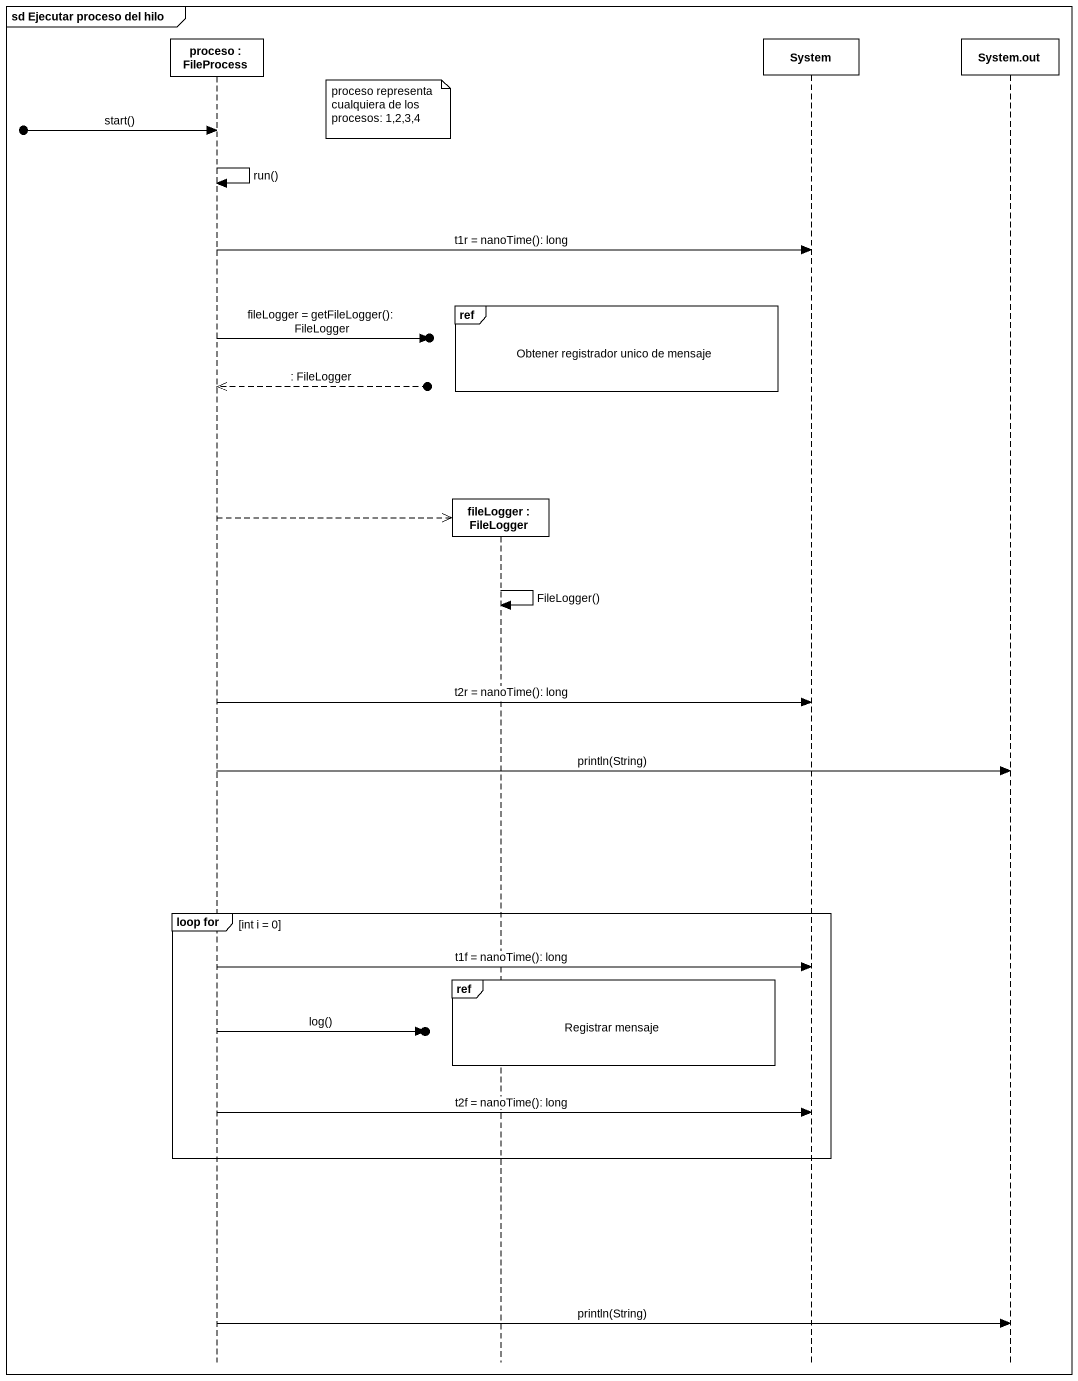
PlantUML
@startuml
mainframe sd Ejecutar proceso del hilo
hide footbox
participant "proceso : FileProcess" as proceso
participant "fileLogger : FileLogger" as fileLogger
participant System
participant "System.out" as System_out

note left of fileLogger : proceso representa cualquiera de los procesos: 1,2,3,4
[o-> proceso : start()
proceso -> proceso : run()
proceso -> System : t1r = nanoTime(): long
ref over fileLogger : Obtener registrador unico de mensaje
proceso ->o] : fileLogger = getFileLogger(): FileLogger
proceso <<--o] : : FileLogger
proceso -->> fileLogger **
fileLogger -> fileLogger : FileLogger()
proceso -> System : t2r = nanoTime(): long
proceso -> System_out : println(String)
group loop for [int i = 0]
  proceso -> System : t1f = nanoTime(): long
  ref over fileLogger : Registrar mensaje
  proceso ->o] : log()
  proceso -> System : t2f = nanoTime(): long
end
proceso -> System_out : println(String)
@enduml
